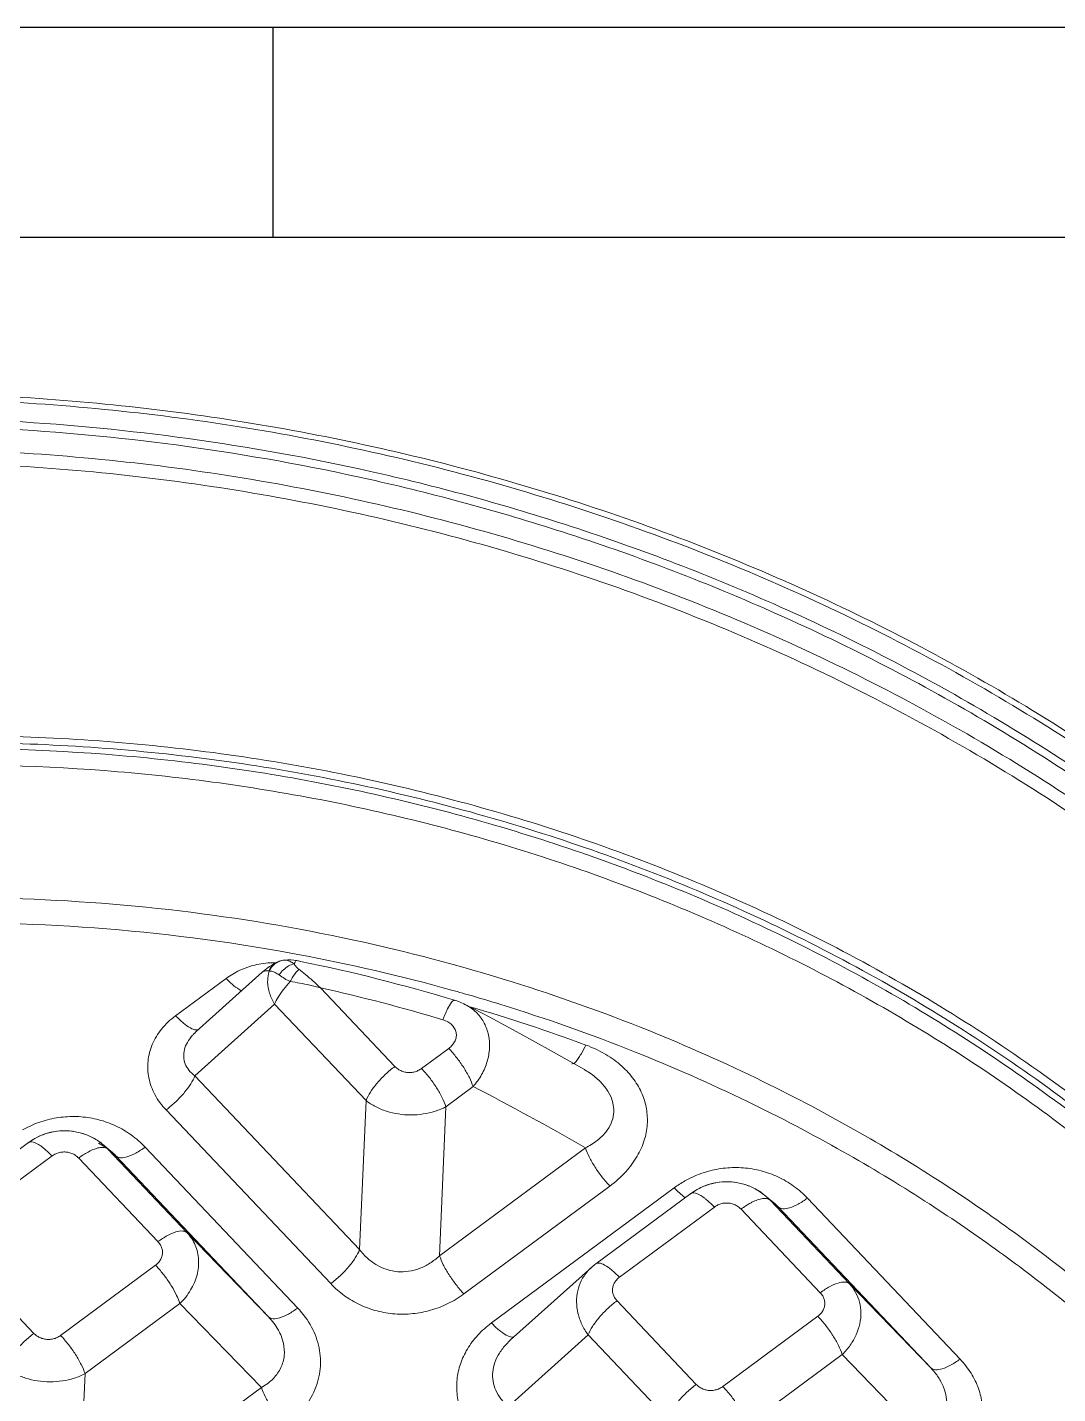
# Model space of a CAD drawing. Header units: millimetres. Extents: x 5536 to 6151, y 463 to 893.
# Drawn here: x 6062.42 to 6088.17, y 859.14 to 893.3 of the extents above; entities that cross this region are included whole.
import ezdxf

# ---------------------------------------------------------------- set-up
doc = ezdxf.new("R2010")
doc.units = ezdxf.units.MM
doc.header["$LTSCALE"] = 0.2
doc.layers.get('0').update_dxf_attribs({"lineweight": 18})
doc.layers.add('CAXA0層', color=7, linetype='Continuous', lineweight=25)

# ---------------------------------------------------------------- blocks, each defined once
blk = doc.blocks.new('321')
at = {"layer": 'CAXA0層'}
for p, q in [((-584, 410), (0, 410)), ((-76.75, 410), (-76.75, 405)), ((-579, 405), (-5, 405))]:
    blk.add_line(p, q, dxfattribs=at)

msp = doc.modelspace()

# ---------------------------------------------------------------- linework, layer by layer
for p, q in [((6068.412, 869.778), (6068.351, 869.731)), ((6068.472, 869.821), (6068.412, 869.778)), ((6068.532, 869.86), (6068.472, 869.821)), ((6068.669, 869.933), (6068.656, 869.927)), ((6068.669, 869.933), (6068.67, 869.934)), ((6068.69, 869.943), (6068.67, 869.934)), ((6068.717, 869.954), (6068.69, 869.943)), ((6067.387, 869.526), (6066.125, 868.592)), ((6066.641, 868.196), (6068.29, 869.679)), ((6068.351, 869.731), (6068.291, 869.679)), ((6069.743, 869.291), (6071.606, 867.324)), ((6068.6, 868.882), (6066.608, 867.091)), ((6070.883, 866.471), (6068.6, 868.882)), ((6072.272, 867.273), (6072.95, 867.775)), ((6076.339, 867.244), (6075.909, 867.492)), ((6066.608, 867.091), (6070.723, 862.747)), ((6073.56, 866.819), (6072.881, 866.317)), ((6070.883, 866.471), (6070.723, 862.747)), ((6065.885, 866.238), (6070.001, 861.893)), ((6072.881, 866.317), (6072.721, 862.592)), ((6062.448, 865.42), (6060.076, 863.665)), ((6064.27, 865.402), (6064.191, 865.46)), ((6064.507, 865.207), (6064.302, 865.377)), ((6069.177, 861.284), (6065.364, 865.309)), ((6060.666, 863.33), (6063.038, 865.085)), ((6063.704, 865.033), (6065.684, 862.943)), ((6064.433, 865.254), (6066.413, 863.164)), ((6064.5, 865.199), (6064.635, 865.088)), ((6068.448, 861.063), (6064.635, 865.088)), ((6072.721, 862.592), (6076.366, 865.289)), ((6076.975, 864.334), (6073.33, 861.637)), ((6074.018, 860.91), (6078.585, 864.289)), ((6078.998, 864.144), (6076.626, 862.389)), ((6080.82, 864.126), (6080.741, 864.183)), ((6081.057, 863.931), (6080.852, 864.1)), ((6080.983, 863.978), (6082.963, 861.887)), ((6081.914, 864.032), (6085.727, 860.007)), ((6079.588, 863.809), (6077.216, 862.053)), ((6080.254, 863.757), (6082.234, 861.666)), ((6081.05, 863.923), (6081.185, 863.811)), ((6081.185, 863.811), (6084.998, 859.787)), ((6066.413, 863.164), (6068.448, 861.063)), ((6060.606, 862.741), (6062.586, 860.65)), ((6063.252, 860.599), (6065.624, 862.354)), ((6074.497, 860.485), (6076.516, 862.299)), ((6076.626, 862.389), (6076.626, 862.389)), ((6082.963, 861.887), (6084.998, 859.787)), ((6066.234, 861.398), (6063.862, 859.643)), ((6066.234, 861.398), (6068.268, 859.298)), ((6079.136, 859.374), (6077.156, 861.465)), ((6079.802, 859.323), (6082.174, 861.078)), ((6076.433, 860.612), (6074.441, 858.822)), ((6078.414, 858.521), (6076.433, 860.612)), ((6082.784, 860.122), (6080.412, 858.367)), ((6082.784, 860.122), (6084.818, 858.021)), ((6063.862, 859.643), (6063.701, 855.919)), ((6063.701, 855.919), (6068.268, 859.298))]:
    msp.add_line(p, q)
for points in [[(6068.656, 869.927), (6068.593, 869.895), (6068.532, 869.86)], [(6068.777, 869.972), (6068.774, 869.971), (6068.745, 869.963), (6068.717, 869.954)], [(6068.454, 869.711), (6068.456, 869.711), (6068.458, 869.71), (6068.46, 869.709), (6068.461, 869.708), (6068.463, 869.707), (6068.464, 869.706)], [(6073.37, 868.868), (6073.331, 868.887), (6073.176, 868.952), (6073.097, 868.978)], [(6075.909, 867.492), (6075.513, 867.715), (6075.12, 867.934), (6074.73, 868.148), (6074.342, 868.357), (6073.958, 868.562), (6073.576, 868.761), (6073.369, 868.868)], [(6064.191, 865.46), (6064.06, 865.539), (6063.921, 865.605), (6063.776, 865.656), (6063.626, 865.692), (6063.472, 865.712), (6063.318, 865.717), (6063.163, 865.706), (6063.011, 865.679), (6062.861, 865.637), (6062.717, 865.579), (6062.58, 865.507), (6062.448, 865.42)], [(6080.741, 864.183), (6080.61, 864.263), (6080.471, 864.329), (6080.326, 864.38), (6080.176, 864.416), (6080.022, 864.436), (6079.868, 864.441), (6079.713, 864.43), (6079.561, 864.403), (6079.411, 864.36), (6079.267, 864.303), (6079.13, 864.231), (6078.998, 864.144)], [(6076.626, 862.389), (6076.601, 862.37), (6076.515, 862.298)]]:
    msp.add_lwpolyline(points)
for centre, radius, start, end in [((6060.674, 824.564), 46.349, 79.6481, 91.8719), ((6060.75, 825.044), 45.863, 79.4063, 79.6342), ((6060.812, 825.36), 45.541, 74.4548, 79.4103), ((6068.595, 867.832), 2.085, 94.5038, 106.6978), ((6068.6, 867.79), 2.127, 90.6214, 94.5482), ((6068.6, 867.782), 2.136, 89.0633, 90.622), ((6068.885, 869.53), 0.455, 103.7999, 109.5227), ((6068.908, 869.437), 0.55, 95.8798, 103.6796), ((6068.954, 868.99), 1, 78.6292, 95.8817), ((6060.733, 828.111), 42.698, 78.4975, 78.6294), ((6069.436, 870.053), 0.379, 228.1758, 232.6986), ((6060.824, 828.518), 42.28, 73.1257, 78.5087), ((6069.196, 869.47), 0.769, 162.0885, 167.2951), ((6060.83, 829.023), 41.242, 73.1254, 77.5197), ((6060.929, 825.805), 45.081, 74.2563, 74.4452), ((6060.942, 825.854), 45.03, 73.8848, 74.2563), ((6061.064, 826.33), 44.263, 69.7606, 73.7111), ((6067.498, 867.243), 1.282, 131.956, 134.3575), ((6043.37, 808.09), 66.035, 60.02111, 62.79445), ((6064.419, 868.22), 2.465, 306.5045, 307.9536), ((6063.351, 864.201), 1.515, 123.2007, 127.1755), ((6063.354, 864.196), 1.522, 115.2953, 123.2049), ((6063.586, 864.084), 1.453, 58.0532, 65.1772), ((6063.357, 864.231), 1.484, 47.5855, 52.0616), ((6063.364, 864.238), 1.475, 43.5431, 47.588), ((6063.61, 864.119), 1.41, 43.3752, 50.4825), ((6080.117, 862.218), 2.577, 122.966, 126.4942), ((6080.553, 866.15), 2.708, 223.3974, 225.3914), ((6080.124, 862.207), 2.59, 119.4982, 122.9674), ((6079.904, 862.92), 1.522, 115.2953, 123.2049), ((6079.901, 862.925), 1.515, 123.2007, 127.1755), ((6079.907, 862.955), 1.484, 47.5855, 52.0616), ((6079.914, 862.962), 1.475, 43.5431, 47.588), ((6081.404, 862.239), 1.904, 121.8578, 122.6515), ((6080.155, 862.837), 1.418, 47.0817, 50.4684), ((6080.165, 862.848), 1.403, 43.3653, 47.0837), ((6063.525, 860.367), 2.891, 41.2163, 43.4271)]:
    msp.add_arc(centre, radius, start, end)
for points, knots in [([(6109.068, 844.267), (6108.829, 846.207), (6108.059, 850.075), (6106.067, 855.671), (6103.267, 860.987), (6099.71, 865.931), (6095.456, 870.421), (6090.578, 874.38), (6085.16, 877.742), (6079.295, 880.452), (6073.081, 882.464), (6066.623, 883.745), (6060.03, 884.273), (6053.413, 884.041), (6046.884, 883.051), (6040.576, 881.327), (6036.555, 879.701), (6034.622, 878.781)], [0, 0, 0, 0, 13230.204852, 26567.015926, 40060.894135, 53748.911676, 67655.494299, 81787.839476, 96139.152647, 110687.655986, 125399.909521, 140232.502062, 155135.13284, 170053.443041, 184932.457001, 199718.743307, 214202.945581, 214202.945581, 214202.945581, 214202.945581]), ([(6034.681, 878.65), (6036.698, 879.612), (6040.874, 881.292), (6047.413, 883.031), (6054.147, 883.979), (6060.956, 884.12), (6067.72, 883.453), (6074.32, 881.992), (6080.64, 879.759), (6086.565, 876.795), (6091.986, 873.153), (6096.804, 868.897), (6100.931, 864.104), (6104.292, 858.858), (6106.824, 853.256), (6108.219, 848.317), (6108.707, 845.283), (6108.833, 844.238)], [0, 0, 0, 0, 15110.555752, 30347.202588, 45657.869321, 60991.477822, 76294.12151, 91514.383011, 106601.911991, 121510.416948, 136198.767475, 150646.727027, 164854.590661, 178840.509155, 192635.329591, 206286.00108, 213403.311185, 213403.311185, 213403.311185, 213403.311185]), ([(6108.461, 842.489), (6108.342, 844.043), (6107.855, 847.604), (6106.331, 853.053), (6103.792, 858.677), (6100.426, 863.91), (6096.334, 868.638), (6091.645, 872.769), (6086.527, 876.223), (6081.232, 878.933), (6076.044, 880.905), (6071.137, 882.24), (6066.512, 883.073), (6062.027, 883.512), (6057.461, 883.598), (6052.543, 883.288), (6047.054, 882.434), (6041.082, 880.842), (6037.046, 879.23), (6035.036, 878.276)], [0, 0, 0, 0, 11856.998918, 27267.129325, 42867.515249, 58617.938635, 74437.982248, 90270.972605, 106022.512779, 121280.832587, 135418.686165, 148164.692301, 159908.513379, 171122.29924, 182410.171615, 194609.261732, 208564.175585, 224598.605154, 241523.176017, 241523.176017, 241523.176017, 241523.176017]), ([(6108.225, 835.526), (6108.412, 837.362), (6108.528, 841.226), (6107.83, 847.077), (6106.189, 852.945), (6103.658, 858.552), (6100.301, 863.77), (6096.223, 868.483), (6091.547, 872.602), (6086.445, 876.045), (6081.166, 878.748), (6075.993, 880.714), (6071.101, 882.044), (6066.49, 882.875), (6062.018, 883.313), (6057.467, 883.399), (6052.563, 883.09), (6047.091, 882.238), (6041.137, 880.651), (6037.112, 879.044), (6035.107, 878.092)], [0, 0, 0, 0, 13859.603902, 28910.102045, 44075.168964, 59427.452608, 74927.339082, 90495.704952, 106076.828688, 121577.828049, 136593.485856, 150506.594999, 163050.09114, 174607.326792, 185642.871548, 196751.141932, 208755.832404, 222488.040392, 238266.522015, 254927.820591, 254927.820591, 254927.820591, 254927.820591]), ([(6099.398, 864.091), (6098.63, 865.06), (6096.426, 867.614), (6092.35, 871.391), (6087.013, 875.143), (6081.145, 878.214), (6074.857, 880.547), (6068.27, 882.099), (6061.505, 882.843), (6054.684, 882.764), (6047.93, 881.864), (6041.366, 880.156), (6037.175, 878.487), (6035.151, 877.526)], [0, 0, 0, 0, 8362.400845, 22784.821985, 37451.497823, 52355.194797, 67448.705822, 82680.979859, 98002.093186, 113360.086904, 128698.79567, 143964.485196, 159111.671766, 159111.671766, 159111.671766, 159111.671766]), ([(6099.16, 863.897), (6098.41, 864.84), (6096.235, 867.358), (6092.204, 871.099), (6086.9, 874.832), (6081.069, 877.889), (6074.82, 880.213), (6068.274, 881.762), (6063.797, 882.258), (6061.547, 882.371)], [0, 0, 0, 0, 8757.820673, 24179.53348, 39862.177075, 55798.238253, 71937.445146, 88225.295208, 104608.492253, 104608.492253, 104608.492253, 104608.492253]), ([(6093.495, 862.249), (6092.185, 863.599), (6089.317, 866.166), (6084.478, 869.427), (6079.134, 872.071), (6073.423, 874.023), (6067.459, 875.245), (6061.358, 875.715), (6055.24, 875.423), (6049.228, 874.374), (6043.437, 872.59), (6038.012, 870.118), (6034.67, 868.028), (6033.102, 866.893)], [0, 0, 0, 0, 13652.781969, 27825.203984, 42216.545634, 56790.473196, 71498.188812, 86281.469584, 101077.537959, 115822.521443, 130455.870746, 144924.852889, 158964.201551, 158964.201551, 158964.201551, 158964.201551]), ([(6093.34, 862.092), (6092.015, 863.466), (6089.138, 866.047), (6084.299, 869.306), (6078.993, 871.928), (6073.326, 873.863), (6067.406, 875.075), (6061.351, 875.541), (6055.28, 875.251), (6049.312, 874.212), (6043.562, 872.442), (6038.145, 869.974), (6034.798, 867.878), (6033.217, 866.728)], [0, 0, 0, 0, 13908.101978, 28039.627937, 42378.712134, 56896.383632, 71549.938508, 86280.352993, 101023.103017, 115713.137647, 130296.032994, 144725.929731, 158964.897739, 158964.897739, 158964.897739, 158964.897739]), ([(6093.416, 861.782), (6092.207, 863.054), (6089.596, 865.458), (6085.219, 868.553), (6080.424, 871.116), (6075.292, 873.105), (6069.911, 874.485), (6064.371, 875.236), (6058.766, 875.343), (6053.192, 874.805), (6047.741, 873.631), (6042.506, 871.841), (6037.634, 869.493), (6034.632, 867.57), (6033.233, 866.547)], [0, 0, 0, 0, 13821.613159, 27862.60812, 42110.495646, 56537.069841, 71103.979205, 85764.341803, 100465.983319, 115154.352856, 129775.567743, 144279.703817, 158623.677721, 172274.342312, 172274.342312, 172274.342312, 172274.342312]), ([(6092.776, 861.884), (6091.579, 863.108), (6089.001, 865.42), (6084.701, 868.394), (6080.006, 870.857), (6074.993, 872.769), (6069.744, 874.098), (6064.345, 874.823), (6058.884, 874.933), (6053.45, 874.427), (6048.131, 873.311), (6043.014, 871.605), (6038.183, 869.335), (6035.183, 867.456), (6033.758, 866.435)], [0, 0, 0, 0, 13792.079887, 27800.400756, 42009.861429, 56393.138087, 70912.782331, 85523.420227, 100174.709384, 114814.061999, 129389.462841, 143852.527347, 158161.198718, 172282.144129, 172282.144129, 172282.144129, 172282.144129]), ([(6035.6, 864.145), (6035.959, 864.384), (6036.854, 864.958), (6038.345, 865.837), (6040.133, 866.785), (6042.121, 867.719), (6044.378, 868.64), (6046.98, 869.533), (6050.003, 870.357), (6053.508, 871.047), (6057.479, 871.497), (6061.788, 871.598), (6066.209, 871.285), (6070.487, 870.57), (6074.394, 869.54), (6077.801, 868.325), (6080.695, 867.037), (6083.145, 865.741), (6085.236, 864.466), (6087.047, 863.22), (6088.649, 861.993), (6089.87, 860.96), (6090.561, 860.333), (6090.785, 860.124)], [0, 0, 0, 0, 6427.759863, 15842.528926, 25773.632868, 36560.004759, 48545.522139, 62077.924867, 77507.840349, 95181.938247, 115245.960564, 136967.519298, 159299.921934, 181168.679637, 201486.699119, 219404.3526, 234996.555889, 248626.807987, 260661.054608, 271456.068592, 281361.052666, 290717.509348, 295267.863793, 295267.863793, 295267.863793, 295267.863793]), ([(6067.996, 869.829), (6067.904, 869.802), (6067.691, 869.721), (6067.493, 869.604), (6067.387, 869.526)], [0, 0, 0, 0, 14929.03578, 35462.755174, 35462.755174, 35462.755174, 35462.755174]), ([(6068.454, 869.711), (6068.475, 869.759), (6068.533, 869.846), (6068.62, 869.91), (6068.668, 869.933), (6068.669, 869.933)], [0, 0, 0, 0, 24532.640641, 48662.802504, 49589.368522, 49589.368522, 49589.368522, 49589.368522]), ([(6068.464, 869.706), (6068.486, 869.756), (6068.547, 869.848), (6068.651, 869.925), (6068.717, 869.953), (6068.733, 869.959)], [0, 0, 0, 0, 21457.274401, 42568.04857, 49589.468867, 49589.468867, 49589.468867, 49589.468867]), ([(6068.714, 869.611), (6068.744, 869.658), (6068.814, 869.744), (6068.942, 869.84), (6069.039, 869.878), (6069.087, 869.887)], [0, 0, 0, 0, 17538.966384, 34322.501591, 49592.032413, 49592.032413, 49592.032413, 49592.032413]), ([(6068.903, 869.981), (6068.933, 869.974), (6068.997, 869.947), (6069.055, 869.909), (6069.087, 869.887)], [0, 0, 0, 0, 15479.632719, 35470.765063, 35470.765063, 35470.765063, 35470.765063]), ([(6068.991, 869.444), (6069.011, 869.485), (6069.053, 869.564), (6069.125, 869.668), (6069.179, 869.728), (6069.206, 869.752)], [0, 0, 0, 0, 18183.779966, 35065.259074, 49594.564927, 49594.564927, 49594.564927, 49594.564927]), ([(6069.087, 869.887), (6069.096, 869.907), (6069.111, 869.933), (6069.135, 869.973), (6069.149, 869.97), (6069.151, 869.969)], [0, 0, 0, 0, 31067.976926, 47201.870573, 49594.309727, 49594.309727, 49594.309727, 49594.309727]), ([(6069.087, 869.887), (6069.104, 869.862), (6069.133, 869.821), (6069.168, 869.784), (6069.183, 869.771)], [0, 0, 0, 0, 21269.034211, 35471.973265, 35471.973265, 35471.973265, 35471.973265]), ([(6069.206, 869.752), (6069.263, 869.709), (6069.381, 869.615), (6069.56, 869.461), (6069.681, 869.35), (6069.743, 869.291)], [0, 0, 0, 0, 15008.428684, 31554.776248, 49596.824821, 49596.824821, 49596.824821, 49596.824821]), ([(6067.772, 869.213), (6067.768, 869.215), (6067.701, 869.252), (6067.564, 869.349), (6067.449, 869.461), (6067.387, 869.526)], [0, 0, 0, 0, 1545.479195, 22872.046517, 49583.445151, 49583.445151, 49583.445151, 49583.445151]), ([(6068.291, 869.679), (6068.298, 869.686), (6068.324, 869.705), (6068.381, 869.721), (6068.429, 869.716), (6068.454, 869.711)], [0, 0, 0, 0, 8445.56982, 27503.19085, 49588.360929, 49588.360929, 49588.360929, 49588.360929]), ([(6068.6, 868.882), (6068.546, 868.966), (6068.461, 869.146), (6068.415, 869.409), (6068.431, 869.573), (6068.446, 869.639)], [0, 0, 0, 0, 18926.086538, 36973.68726, 49589.490715, 49589.490715, 49589.490715, 49589.490715]), ([(6068.464, 869.706), (6068.486, 869.711), (6068.54, 869.706), (6068.624, 869.671), (6068.682, 869.633), (6068.714, 869.611)], [0, 0, 0, 0, 11980.915696, 28396.754815, 49590.028836, 49590.028836, 49590.028836, 49590.028836]), ([(6068.991, 869.444), (6068.932, 869.382), (6068.824, 869.259), (6068.691, 869.072), (6068.624, 868.943), (6068.6, 868.882)], [0, 0, 0, 0, 18456.603193, 35299.106985, 49592.018486, 49592.018486, 49592.018486, 49592.018486]), ([(6068.714, 869.611), (6068.756, 869.58), (6068.846, 869.519), (6068.941, 869.467), (6068.991, 869.444)], [0, 0, 0, 0, 17291.107972, 35470.695479, 35470.695479, 35470.695479, 35470.695479]), ([(6068.991, 869.444), (6069.07, 869.434), (6069.232, 869.408), (6069.483, 869.357), (6069.655, 869.315), (6069.743, 869.291)], [0, 0, 0, 0, 15337.418941, 31886.020223, 49596.301753, 49596.301753, 49596.301753, 49596.301753]), ([(6073.441, 869.115), (6073.713, 869.036), (6075.114, 868.617), (6077.466, 867.786), (6080.313, 866.531), (6082.727, 865.267), (6084.79, 864.021), (6086.578, 862.804), (6088.159, 861.605), (6089.372, 860.59), (6090.062, 859.97), (6090.291, 859.759)], [0, 0, 0, 0, 5762.848578, 29816.553846, 50779.699024, 69124.992658, 85334.017677, 99871.567831, 113193.013956, 125743.829863, 132100.614453, 132100.614453, 132100.614453, 132100.614453]), ([(6072.835, 868.573), (6072.855, 868.624), (6072.903, 868.733), (6072.978, 868.859), (6073.037, 868.969), (6073.086, 868.976), (6073.097, 868.974)], [0, 0, 0, 0, 20777.987725, 44885.837816, 59020.102033, 62950.57691, 62950.57691, 62950.57691, 62950.57691]), ([(6073.37, 868.868), (6073.385, 868.86), (6073.491, 868.803), (6073.67, 868.664), (6073.853, 868.407), (6073.959, 868.106), (6073.981, 867.777), (6073.921, 867.439), (6073.781, 867.11), (6073.64, 866.912), (6073.56, 866.819)], [0, 0, 0, 0, 2497.701302, 17973.925958, 33290.730227, 48851.940854, 64983.862336, 81878.96148, 99557.768462, 117871.465366, 117871.465366, 117871.465366, 117871.465366]), ([(6065.885, 866.238), (6065.777, 866.352), (6065.594, 866.601), (6065.437, 867.026), (6065.415, 867.462), (6065.526, 867.888), (6065.765, 868.28), (6065.995, 868.496), (6066.125, 868.592)], [0, 0, 0, 0, 15784.549869, 30602.986422, 44779.283455, 59030.142576, 74114.000496, 90290.737416, 90290.737416, 90290.737416, 90290.737416]), ([(6066.496, 868.286), (6066.434, 868.321), (6066.302, 868.414), (6066.186, 868.527), (6066.125, 868.592)], [0, 0, 0, 0, 15741.399124, 35457.67607, 35457.67607, 35457.67607, 35457.67607]), ([(6072.802, 868.49), (6072.845, 868.477), (6072.925, 868.443), (6073.027, 868.371), (6073.1, 868.28), (6073.141, 868.176), (6073.145, 868.067), (6073.113, 867.958), (6073.046, 867.857), (6072.985, 867.8), (6072.95, 867.775)], [0, 0, 0, 0, 16752.286486, 32208.815989, 46450.675919, 59877.311504, 73127.735242, 86897.521796, 101729.389047, 117861.250497, 117861.250497, 117861.250497, 117861.250497]), ([(6066.602, 868.16), (6066.583, 868.141), (6066.514, 868.07), (6066.415, 867.936), (6066.338, 867.751), (6066.318, 867.565), (6066.356, 867.385), (6066.455, 867.22), (6066.552, 867.131), (6066.608, 867.091)], [0, 0, 0, 0, 6627.382037, 25081.530304, 41532.686163, 56740.284533, 71596.421388, 87240.24556, 104420.985876, 104420.985876, 104420.985876, 104420.985876]), ([(6066.698, 868.248), (6066.678, 868.24), (6066.606, 868.231), (6066.539, 868.261), (6066.496, 868.286)], [0, 0, 0, 0, 10467.626662, 35460.231635, 35460.231635, 35460.231635, 35460.231635]), ([(6072.95, 867.775), (6073.019, 867.702), (6073.151, 867.547), (6073.324, 867.303), (6073.464, 867.06), (6073.535, 866.896), (6073.56, 866.819)], [0, 0, 0, 0, 16603.099015, 33587.243578, 49482.813705, 62958.46609, 62958.46609, 62958.46609, 62958.46609]), ([(6076.218, 867.573), (6076.232, 867.593), (6076.292, 867.685), (6076.339, 867.783), (6076.376, 867.86)], [0, 0, 0, 0, 7822.824887, 35521.473023, 35521.473023, 35521.473023, 35521.473023]), ([(6076.975, 864.334), (6077.119, 864.44), (6077.374, 864.667), (6077.667, 865.058), (6077.849, 865.463), (6077.926, 865.869), (6077.906, 866.265), (6077.793, 866.648), (6077.584, 867.014), (6077.275, 867.352), (6076.868, 867.647), (6076.548, 867.797), (6076.376, 867.86)], [0, 0, 0, 0, 17125.848486, 32537.484104, 46517.435731, 59435.642084, 71761.464895, 84212.187185, 97428.899171, 111850.814632, 127805.627421, 145438.964987, 145438.964987, 145438.964987, 145438.964987]), ([(6076.026, 867.393), (6076.038, 867.39), (6076.054, 867.392), (6076.068, 867.396), (6076.07, 867.397)], [0, 0, 0, 0, 29983.494576, 35520.815727, 35520.815727, 35520.815727, 35520.815727]), ([(6076.07, 867.397), (6076.105, 867.409), (6076.154, 867.479), (6076.196, 867.54), (6076.218, 867.573)], [0, 0, 0, 0, 16982.702778, 35521.061453, 35521.061453, 35521.061453, 35521.061453]), ([(6066.608, 867.091), (6066.58, 867.022), (6066.503, 866.878), (6066.349, 866.67), (6066.157, 866.463), (6066.011, 866.336), (6065.935, 866.276)], [0, 0, 0, 0, 13140.007458, 28741.110496, 45739.092608, 62885.926134, 62885.926134, 62885.926134, 62885.926134]), ([(6071.606, 867.324), (6071.524, 867.264), (6071.368, 867.132), (6071.162, 866.917), (6070.996, 866.697), (6070.912, 866.544), (6070.883, 866.471)], [0, 0, 0, 0, 16983.382339, 34033.517062, 49753.07, 62937.802701, 62937.802701, 62937.802701, 62937.802701]), ([(6072.272, 867.273), (6072.243, 867.252), (6072.183, 867.216), (6072.083, 867.181), (6071.978, 867.168), (6071.874, 867.176), (6071.774, 867.205), (6071.682, 867.254), (6071.629, 867.299), (6071.606, 867.324)], [0, 0, 0, 0, 15090.215591, 30158.172601, 45169.240922, 60112.860597, 74984.435999, 89789.174991, 104528.040584, 104528.040584, 104528.040584, 104528.040584]), ([(6072.272, 867.273), (6072.341, 867.2), (6072.472, 867.045), (6072.645, 866.801), (6072.785, 866.558), (6072.856, 866.394), (6072.881, 866.317)], [0, 0, 0, 0, 16601.610135, 33584.311272, 49478.592415, 62953.166647, 62953.166647, 62953.166647, 62953.166647]), ([(6076.366, 865.289), (6076.469, 865.341), (6076.654, 865.453), (6076.875, 865.664), (6077.016, 865.892), (6077.081, 866.128), (6077.073, 866.365), (6076.997, 866.6), (6076.853, 866.829), (6076.638, 867.048), (6076.453, 867.178), (6076.346, 867.24), (6076.339, 867.244)], [0, 0, 0, 0, 19787.716459, 36814.554379, 51691.025921, 65188.248695, 78198.561628, 91803.609017, 106934.240155, 124215.281095, 144040.776137, 145424.891158, 145424.891158, 145424.891158, 145424.891158]), ([(6072.881, 866.317), (6072.795, 866.271), (6072.61, 866.195), (6072.314, 866.127), (6072.004, 866.104), (6071.694, 866.128), (6071.395, 866.197), (6071.121, 866.309), (6070.957, 866.413), (6070.883, 866.471)], [0, 0, 0, 0, 14508.74937, 29626.693996, 45086.681132, 60591.364394, 75840.894396, 90561.620529, 104530.184744, 104530.184744, 104530.184744, 104530.184744]), ([(6065.364, 865.309), (6065.259, 865.42), (6065.028, 865.621), (6064.633, 865.851), (6064.207, 866.004), (6063.764, 866.078), (6063.312, 866.072), (6062.862, 865.987), (6062.526, 865.859), (6062.344, 865.762), (6062.299, 865.737)], [0, 0, 0, 0, 16215.890473, 32303.180116, 48137.711737, 63916.037562, 79763.082117, 95796.344333, 112195.601339, 117684.915068, 117684.915068, 117684.915068, 117684.915068]), ([(6062.704, 865.572), (6062.799, 865.616), (6062.998, 865.686), (6063.31, 865.727), (6063.624, 865.703), (6063.925, 865.615), (6064.137, 865.5), (6064.246, 865.421), (6064.27, 865.402)], [0, 0, 0, 0, 17119.877283, 34191.642719, 51224.2927, 68232.944109, 85237.905112, 90269.195573, 90269.195573, 90269.195573, 90269.195573]), ([(6062.781, 865.317), (6062.744, 865.343), (6062.666, 865.395), (6062.556, 865.446), (6062.483, 865.437), (6062.464, 865.428)], [0, 0, 0, 0, 19397.403331, 40546.14289, 49551.151469, 49551.151469, 49551.151469, 49551.151469]), ([(6063.038, 865.085), (6062.976, 865.15), (6062.893, 865.23), (6062.802, 865.301), (6062.781, 865.317)], [0, 0, 0, 0, 27435.055193, 35443.984912, 35443.984912, 35443.984912, 35443.984912]), ([(6064.635, 865.088), (6064.663, 865.059), (6064.766, 865.027), (6064.939, 865.066), (6065.147, 865.159), (6065.289, 865.253), (6065.364, 865.309)], [0, 0, 0, 0, 9482.465721, 22952.354067, 41068.659576, 62877.977122, 62877.977122, 62877.977122, 62877.977122]), ([(6063.038, 865.085), (6063.066, 865.106), (6063.127, 865.142), (6063.227, 865.176), (6063.331, 865.189), (6063.436, 865.181), (6063.536, 865.152), (6063.627, 865.103), (6063.68, 865.058), (6063.704, 865.033)], [0, 0, 0, 0, 15069.447804, 30116.667654, 45107.077115, 60030.130769, 74881.239271, 89665.60336, 104384.184728, 104384.184728, 104384.184728, 104384.184728]), ([(6063.704, 865.033), (6063.778, 865.089), (6063.921, 865.183), (6064.096, 865.262), (6064.192, 865.288), (6064.213, 865.293)], [0, 0, 0, 0, 24039.223528, 44007.999177, 49562.954809, 49562.954809, 49562.954809, 49562.954809]), ([(6064.213, 865.293), (6064.248, 865.3), (6064.313, 865.306), (6064.378, 865.291), (6064.403, 865.277)], [0, 0, 0, 0, 19868.73418, 35453.013012, 35453.013012, 35453.013012, 35453.013012]), ([(6076.366, 865.289), (6076.391, 865.212), (6076.462, 865.049), (6076.602, 864.806), (6076.775, 864.561), (6076.906, 864.406), (6076.975, 864.334)], [0, 0, 0, 0, 13485.784771, 29393.311757, 46390.232841, 63005.819442, 63005.819442, 63005.819442, 63005.819442]), ([(6078.849, 864.461), (6078.894, 864.486), (6079.077, 864.583), (6079.413, 864.711), (6079.862, 864.796), (6080.314, 864.801), (6080.758, 864.727), (6081.184, 864.575), (6081.578, 864.345), (6081.809, 864.143), (6081.914, 864.032)], [0, 0, 0, 0, 5512.960647, 21953.401284, 38031.945745, 53924.317599, 69750.513407, 85633.76906, 101773.913737, 118025.002538, 118025.002538, 118025.002538, 118025.002538]), ([(6079.254, 864.295), (6079.349, 864.34), (6079.548, 864.41), (6079.86, 864.451), (6080.174, 864.427), (6080.475, 864.338), (6080.687, 864.224), (6080.796, 864.145), (6080.82, 864.126)], [0, 0, 0, 0, 17170.857161, 34293.459201, 51376.829301, 68436.129377, 85491.728053, 90538.000784, 90538.000784, 90538.000784, 90538.000784]), ([(6078.651, 864.222), (6078.692, 864.181), (6078.76, 864.119), (6078.834, 864.063), (6078.862, 864.043)], [0, 0, 0, 0, 22333.633406, 35545.118806, 35545.118806, 35545.118806, 35545.118806]), ([(6079.331, 864.04), (6079.294, 864.067), (6079.216, 864.119), (6079.106, 864.17), (6079.033, 864.16), (6079.014, 864.152)], [0, 0, 0, 0, 19454.517905, 40665.528723, 49697.052042, 49697.052042, 49697.052042, 49697.052042]), ([(6079.588, 863.809), (6079.526, 863.873), (6079.443, 863.954), (6079.352, 864.025), (6079.331, 864.04)], [0, 0, 0, 0, 27516.738956, 35549.514061, 35549.514061, 35549.514061, 35549.514061]), ([(6080.399, 863.856), (6080.428, 863.874), (6080.482, 863.906), (6080.537, 863.934), (6080.562, 863.946)], [0, 0, 0, 0, 19664.012058, 35556.51555, 35556.51555, 35556.51555, 35556.51555]), ([(6080.562, 863.946), (6080.607, 863.967), (6080.673, 863.993), (6080.742, 864.012), (6080.763, 864.017)], [0, 0, 0, 0, 24796.118411, 35557.433439, 35557.433439, 35557.433439, 35557.433439]), ([(6080.763, 864.017), (6080.798, 864.024), (6080.863, 864.03), (6080.928, 864.014), (6080.953, 864.001)], [0, 0, 0, 0, 19927.875625, 35558.542751, 35558.542751, 35558.542751, 35558.542751]), ([(6081.914, 864.032), (6081.839, 863.977), (6081.697, 863.883), (6081.489, 863.789), (6081.316, 863.751), (6081.213, 863.783), (6081.185, 863.812)], [0, 0, 0, 0, 21874.010519, 40044.19842, 53554.24075, 63065.013682, 63065.013682, 63065.013682, 63065.013682]), ([(6079.588, 863.809), (6079.616, 863.829), (6079.677, 863.865), (6079.777, 863.9), (6079.881, 863.913), (6079.986, 863.905), (6080.086, 863.876), (6080.177, 863.827), (6080.23, 863.782), (6080.254, 863.757)], [0, 0, 0, 0, 15114.082762, 30205.871718, 45240.68203, 60207.937029, 75103.033779, 89931.188435, 104693.365501, 104693.365501, 104693.365501, 104693.365501]), ([(6065.684, 862.943), (6065.707, 862.918), (6065.747, 862.866), (6065.787, 862.777), (6065.802, 862.684), (6065.792, 862.59), (6065.758, 862.501), (6065.702, 862.42), (6065.652, 862.375), (6065.624, 862.354)], [0, 0, 0, 0, 15486.522524, 30289.29742, 44649.505961, 58917.884081, 73460.957247, 88581.59193, 104444.964431, 104444.964431, 104444.964431, 104444.964431]), ([(6065.684, 862.943), (6065.759, 862.998), (6065.901, 863.092), (6066.11, 863.186), (6066.283, 863.224), (6066.385, 863.192), (6066.413, 863.164)], [0, 0, 0, 0, 21816.187334, 39938.422589, 53412.809957, 62898.337452, 62898.337452, 62898.337452, 62898.337452]), ([(6066.413, 863.164), (6066.497, 863.075), (6066.636, 862.864), (6066.72, 862.492), (6066.677, 862.099), (6066.513, 861.72), (6066.336, 861.499), (6066.234, 861.398)], [0, 0, 0, 0, 14415.997351, 28925.104402, 44090.648874, 60156.80241, 77023.341731, 77023.341731, 77023.341731, 77023.341731]), ([(6070.723, 862.746), (6070.695, 862.673), (6070.611, 862.52), (6070.445, 862.301), (6070.239, 862.085), (6070.082, 861.954), (6070.001, 861.893)], [0, 0, 0, 0, 13187.075472, 28909.47112, 45962.790413, 62949.460943, 62949.460943, 62949.460943, 62949.460943]), ([(6070.723, 862.747), (6070.784, 862.665), (6070.918, 862.518), (6071.154, 862.346), (6071.411, 862.234), (6071.679, 862.182), (6071.953, 862.192), (6072.225, 862.264), (6072.488, 862.397), (6072.646, 862.522), (6072.721, 862.592)], [0, 0, 0, 0, 15724.491331, 30647.315539, 44832.560257, 58689.040198, 72582.663832, 86874.942999, 101961.302694, 117871.469648, 117871.469648, 117871.469648, 117871.469648]), ([(6072.721, 862.592), (6072.746, 862.515), (6072.817, 862.352), (6072.957, 862.109), (6073.13, 861.864), (6073.261, 861.709), (6073.33, 861.637)], [0, 0, 0, 0, 13479.696991, 29380.038043, 46369.280253, 62977.362551, 62977.362551, 62977.362551, 62977.362551]), ([(6065.699, 862.272), (6065.76, 862.202), (6065.876, 862.058), (6066.027, 861.834), (6066.149, 861.614), (6066.211, 861.468), (6066.234, 861.398)], [0, 0, 0, 0, 16944.820976, 33853.449341, 49528.446058, 62902.15087, 62902.15087, 62902.15087, 62902.15087]), ([(6076.433, 860.612), (6076.373, 860.694), (6076.27, 860.867), (6076.171, 861.148), (6076.134, 861.433), (6076.162, 861.712), (6076.253, 861.972), (6076.381, 862.165), (6076.479, 862.265), (6076.515, 862.298)], [0, 0, 0, 0, 17261.790096, 33959.468874, 50076.514434, 65703.397735, 81021.31922, 96272.812674, 104639.474973, 104639.474973, 104639.474973, 104639.474973]), ([(6077.216, 862.053), (6077.154, 862.118), (6077.038, 862.231), (6076.867, 862.352), (6076.73, 862.417), (6076.648, 862.403), (6076.626, 862.388)], [0, 0, 0, 0, 23774.125623, 42755.553667, 55900.161049, 63021.117825, 63021.117825, 63021.117825, 63021.117825]), ([(6070.001, 861.893), (6070.106, 861.782), (6070.337, 861.581), (6070.732, 861.351), (6071.158, 861.198), (6071.601, 861.124), (6072.053, 861.13), (6072.503, 861.215), (6072.937, 861.381), (6073.204, 861.544), (6073.33, 861.637)], [0, 0, 0, 0, 14841.34878, 29564.997592, 44057.313443, 58498.187786, 73001.955914, 87676.156938, 102685.329169, 117870.002894, 117870.002894, 117870.002894, 117870.002894]), ([(6077.156, 861.465), (6077.133, 861.489), (6077.093, 861.542), (6077.053, 861.63), (6077.038, 861.724), (6077.048, 861.817), (6077.082, 861.907), (6077.138, 861.988), (6077.188, 862.033), (6077.216, 862.053)], [0, 0, 0, 0, 15518.046583, 30350.953702, 44740.393572, 59037.816124, 73610.492855, 88761.906812, 104657.570445, 104657.570445, 104657.570445, 104657.570445]), ([(6082.361, 861.754), (6082.396, 861.776), (6082.498, 861.837), (6082.66, 861.909), (6082.832, 861.948), (6082.935, 861.916), (6082.963, 861.887)], [0, 0, 0, 0, 12125.352796, 34605.360089, 51319.872497, 63086.34193, 63086.34193, 63086.34193, 63086.34193]), ([(6082.234, 861.666), (6082.257, 861.642), (6082.297, 861.59), (6082.337, 861.501), (6082.352, 861.408), (6082.342, 861.314), (6082.308, 861.225), (6082.252, 861.144), (6082.202, 861.098), (6082.174, 861.078)], [0, 0, 0, 0, 15532.369954, 30378.968067, 44781.689597, 59092.308862, 73678.436399, 88843.835308, 104754.170878, 104754.170878, 104754.170878, 104754.170878]), ([(6082.963, 861.887), (6083.024, 861.824), (6083.128, 861.68), (6083.227, 861.432), (6083.261, 861.163), (6083.232, 860.885), (6083.14, 860.61), (6082.99, 860.349), (6082.857, 860.194), (6082.784, 860.122)], [0, 0, 0, 0, 14012.119827, 28010.959534, 42270.28101, 57005.571839, 72339.13802, 88290.099679, 104765.785665, 104765.785665, 104765.785665, 104765.785665]), ([(6068.448, 861.063), (6068.476, 861.034), (6068.579, 861.002), (6068.751, 861.041), (6068.96, 861.134), (6069.102, 861.228), (6069.177, 861.284)], [0, 0, 0, 0, 9491.480593, 22974.118237, 41107.448478, 62937.088259, 62937.088259, 62937.088259, 62937.088259]), ([(6069.177, 861.284), (6069.312, 861.141), (6069.541, 860.831), (6069.736, 860.301), (6069.764, 859.756), (6069.627, 859.225), (6069.329, 858.734), (6069.041, 858.463), (6068.877, 858.342)], [0, 0, 0, 0, 15811.784435, 30582.729076, 44744.564423, 59011.674556, 74047.89206, 90394.61865, 90394.61865, 90394.61865, 90394.61865]), ([(6077.156, 861.465), (6077.074, 861.405), (6076.918, 861.273), (6076.712, 861.058), (6076.546, 860.838), (6076.462, 860.685), (6076.433, 860.612)], [0, 0, 0, 0, 17006.497557, 34079.894689, 49820.974535, 63023.84925, 63023.84925, 63023.84925, 63023.84925]), ([(6068.268, 859.298), (6068.378, 859.359), (6068.572, 859.5), (6068.771, 859.781), (6068.857, 860.092), (6068.833, 860.421), (6068.698, 860.759), (6068.542, 860.964), (6068.448, 861.063)], [0, 0, 0, 0, 16365.629592, 30586.098743, 43820.657826, 57404.356826, 72629.737513, 90386.835164, 90386.835164, 90386.835164, 90386.835164]), ([(6073.719, 857.969), (6073.616, 858.077), (6073.435, 858.308), (6073.245, 858.693), (6073.148, 859.094), (6073.143, 859.497), (6073.23, 859.892), (6073.407, 860.271), (6073.671, 860.62), (6073.895, 860.819), (6074.018, 860.91)], [0, 0, 0, 0, 15673.994559, 30519.732352, 44646.005939, 58472.691955, 72377.255759, 86723.535501, 101908.056431, 117930.542188, 117930.542188, 117930.542188, 117930.542188]), ([(6074.018, 860.91), (6074.08, 860.845), (6074.196, 860.733), (6074.366, 860.611), (6074.498, 860.55), (6074.568, 860.558), (6074.586, 860.564)], [0, 0, 0, 0, 24587.828219, 44218.922097, 57813.422003, 62999.599425, 62999.599425, 62999.599425, 62999.599425]), ([(6082.174, 861.078), (6082.243, 861.005), (6082.375, 860.85), (6082.548, 860.606), (6082.688, 860.363), (6082.759, 860.2), (6082.784, 860.122)], [0, 0, 0, 0, 16637.377905, 33656.588071, 49584.976323, 63088.45065, 63088.45065, 63088.45065, 63088.45065]), ([(6062.586, 860.65), (6062.505, 860.59), (6062.348, 860.459), (6062.142, 860.243), (6061.976, 860.023), (6061.893, 859.871), (6061.864, 859.797)], [0, 0, 0, 0, 16964.378195, 33995.434087, 49697.397085, 62867.376276, 62867.376276, 62867.376276, 62867.376276]), ([(6063.252, 860.599), (6063.224, 860.578), (6063.163, 860.542), (6063.063, 860.508), (6062.959, 860.494), (6062.854, 860.502), (6062.754, 860.532), (6062.663, 860.581), (6062.61, 860.626), (6062.586, 860.65)], [0, 0, 0, 0, 15072.983536, 30123.733889, 45117.660531, 60044.215563, 74898.808568, 89686.6415, 104408.676261, 104408.676261, 104408.676261, 104408.676261]), ([(6063.252, 860.599), (6063.321, 860.526), (6063.453, 860.371), (6063.626, 860.127), (6063.766, 859.884), (6063.837, 859.721), (6063.862, 859.643)], [0, 0, 0, 0, 16583.038506, 33546.741706, 49423.242491, 62882.743199, 62882.743199, 62882.743199, 62882.743199]), ([(6074.441, 858.822), (6074.372, 858.878), (6074.248, 859.002), (6074.116, 859.219), (6074.047, 859.452), (6074.041, 859.693), (6074.098, 859.934), (6074.215, 860.17), (6074.358, 860.352), (6074.461, 860.452), (6074.497, 860.485)], [0, 0, 0, 0, 16510.71611, 31840.754724, 46354.142287, 60746.44014, 75625.684596, 91516.394899, 108899.558094, 117950.460658, 117950.460658, 117950.460658, 117950.460658]), ([(6085.727, 860.007), (6085.652, 859.952), (6085.51, 859.858), (6085.301, 859.764), (6085.129, 859.726), (6085.026, 859.758), (6084.998, 859.787)], [0, 0, 0, 0, 21894.701172, 40081.909881, 53604.521262, 63124.151066, 63124.151066, 63124.151066, 63124.151066]), ([(6085.727, 860.007), (6085.83, 859.899), (6086.011, 859.668), (6086.2, 859.283), (6086.297, 858.882), (6086.302, 858.479), (6086.215, 858.084), (6086.039, 857.705), (6085.775, 857.356), (6085.55, 857.157), (6085.427, 857.066)], [0, 0, 0, 0, 15709.22823, 30588.33785, 44746.365977, 58604.133088, 72539.953048, 86918.481885, 102137.136195, 118195.638998, 118195.638998, 118195.638998, 118195.638998]), ([(6063.862, 859.643), (6063.776, 859.598), (6063.591, 859.521), (6063.294, 859.453), (6062.985, 859.431), (6062.674, 859.454), (6062.376, 859.524), (6062.102, 859.636), (6061.938, 859.739), (6061.864, 859.797)], [0, 0, 0, 0, 14492.183691, 29592.867078, 45035.202444, 60522.182894, 75754.301415, 90458.219838, 104410.835149, 104410.835149, 104410.835149, 104410.835149]), ([(6084.998, 859.787), (6085.067, 859.713), (6085.19, 859.561), (6085.322, 859.313), (6085.392, 859.061), (6085.399, 858.815), (6085.344, 858.579), (6085.226, 858.361), (6085.048, 858.168), (6084.899, 858.066), (6084.818, 858.021)], [0, 0, 0, 0, 17141.91863, 32881.170149, 47306.012734, 60914.395846, 74238.008825, 87864.799886, 102433.381209, 118181.549527, 118181.549527, 118181.549527, 118181.549527]), ([(6068.268, 859.298), (6068.293, 859.22), (6068.364, 859.057), (6068.504, 858.814), (6068.677, 858.569), (6068.808, 858.415), (6068.877, 858.342)], [0, 0, 0, 0, 13472.148385, 29363.648881, 46343.549391, 62942.608607, 62942.608607, 62942.608607, 62942.608607]), ([(6079.136, 859.374), (6079.055, 859.314), (6078.898, 859.182), (6078.692, 858.967), (6078.526, 858.747), (6078.443, 858.595), (6078.414, 858.521)], [0, 0, 0, 0, 17014.892052, 34096.660332, 49845.378159, 63054.572837, 63054.572837, 63054.572837, 63054.572837]), ([(6079.802, 859.323), (6079.774, 859.302), (6079.713, 859.266), (6079.613, 859.232), (6079.509, 859.218), (6079.404, 859.226), (6079.304, 859.255), (6079.213, 859.304), (6079.16, 859.349), (6079.136, 859.374)], [0, 0, 0, 0, 15117.62452, 30212.950035, 45251.283535, 60222.045878, 75120.633092, 89952.262496, 104717.898864, 104717.898864, 104717.898864, 104717.898864]), ([(6079.802, 859.323), (6079.871, 859.25), (6080.003, 859.095), (6080.176, 858.851), (6080.316, 858.608), (6080.387, 858.445), (6080.412, 858.367)], [0, 0, 0, 0, 16632.40532, 33646.608557, 49570.372829, 63069.941749, 63069.941749, 63069.941749, 63069.941749])]:
    msp.add_open_spline(points, degree=3, knots=knots)
for points in [[(6068.852, 869.985), (6068.869, 869.986), (6068.886, 869.984), (6068.903, 869.981)], [(6072.802, 868.49), (6072.813, 868.518), (6072.824, 868.546), (6072.835, 868.573)], [(6062.464, 865.428), (6062.459, 865.426), (6062.453, 865.423), (6062.448, 865.42)], [(6064.403, 865.277), (6064.414, 865.271), (6064.424, 865.263), (6064.433, 865.254)], [(6079.014, 864.152), (6079.009, 864.15), (6079.003, 864.147), (6078.998, 864.144)], [(6080.953, 864.001), (6080.964, 863.995), (6080.974, 863.987), (6080.983, 863.978)], [(6080.254, 863.757), (6080.294, 863.787), (6080.335, 863.815), (6080.377, 863.842)], [(6082.234, 861.666), (6082.275, 861.697), (6082.318, 861.726), (6082.361, 861.754)]]:
    msp.add_open_spline(points, degree=3)

# ---------------------------------------------------------------- block references
at = {"xscale": 1.050000000000011, "yscale": 1.050000000000001, "zscale": 1.05}
msp.add_blockref('321', (6149.144, 462.804), dxfattribs=at)

doc.saveas('drawing.dxf')
